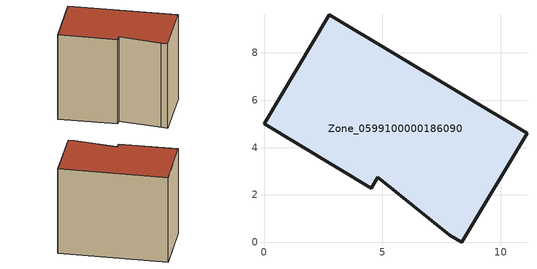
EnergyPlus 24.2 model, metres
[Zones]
Zone_0599100000186090
 floor ground (C_G): 7.84,0.3 4.8,2.75 4.53,2.29 0,5 2.75,9.61 11.1,4.61 8.34,0 z0
 wall outside (C_F): 0,5 4.53,2.29 4.8,2.75 7.84,0.3 8.34,0 11.1,4.61 2.75,9.61 0,5 z0:8.34
 roof outside (C_R): 4.8,2.75 7.84,0.3 8.34,0 11.1,4.61 2.75,9.61 0,5 4.53,2.29 z8.34
[BUILDING]
Pand.0599100000186090: North Axis=0; Terrain=City; Loads Convergence Tolerance Value=0.04; Temperature Convergence Tolerance Value=0.4; Solar Distribution=FullExterior; Maximum Number of Warmup Days=25; Minimum Number of Warmup Days=1
[Site:Location]
Rotterdam.The.Hague.AP_ZH_NLD Design_Conditions: Latitude=51.96; Longitude=4.45; Time Zone=1; Elevation=-4.5
[SITE:GROUNDTEMPERATURE:BUILDINGSURFACE]
18, 18, 18, 18, 18, 18, 18, 18, 18, 18, 18, 18
[MATERIAL] Thermal Absorptance=0.9; Solar Absorptance=0.7; Visible Absorptance=0.7
Name | Roughness | Thickness | Conductivity | Density | Specific Heat
G.TC.1975-1991 | MediumSmooth | 0.15 | 0.288461 | 540 | 1210
F.TC.1975-1991 | Rough | 0.3 | 0.230769 | 1920 | 840
R.TC.1975-1991 | MediumRough | 0.2 | 0.153846 | 1500 | 1000
[CONSTRUCTION]
C_G: G.TC.1975-1991
C_F: F.TC.1975-1991
C_R: R.TC.1975-1991
[ZONE]
Zone_0599100000186090: Type=1; Multiplier=1; Ceiling Height=Autocalculate; Volume=Autocalculate; Floor Area=autocalculate; Part of Total Floor Area=Yes
[ZONEINFILTRATION:DESIGNFLOWRATE]
Infil_Zone_0599100000186090: Zone or ZoneList or Space or SpaceList=Zone_0599100000186090; Schedule=AlwaysOn; Design Flow Rate Calculation Method=Flow/Area; Flow Rate per Floor Area=0.003; Constant Term Coefficient=1; Temperature Term Coefficient=0; Velocity Term Coefficient=0; Velocity Squared Term Coefficient=0
[HVACTEMPLATE:ZONE:IDEALLOADSAIRSYSTEM]
Zone_0599100000186090: Maximum Heating Supply Air Temperature=50; Minimum Cooling Supply Air Temperature=13; Maximum Heating Supply Air Humidity Ratio=0.0156; Minimum Cooling Supply Air Humidity Ratio=0.0077; Heating Limit=NoLimit; Cooling Limit=NoLimit; Dehumidification Control Type=ConstantSensibleHeatRatio; Cooling Sensible Heat Ratio=0.7; Dehumidification Setpoint=60; Humidification Control Type=None; Humidification Setpoint=30; Outdoor Air Method=None; Outdoor Air Flow Rate per Person=0.00944; Outdoor Air Flow Rate per Zone Floor Area=0; Outdoor Air Flow Rate per Zone=0; Demand Controlled Ventilation Type=None; Outdoor Air Economizer Type=NoEconomizer; Heat Recovery Type=None; Sensible Heat Recovery Effectiveness=0.7; Latent Heat Recovery Effectiveness=0.65
[ZONECONTROL:THERMOSTAT]
ThermostatControl_Zone_0599100000186090: Zone or ZoneList=Zone_0599100000186090; Control Type Schedule=DualSetpointControlType; Control 1=Thermostat_Zone_0599100000186090; Temperature Difference Between Cutout And Setpoint=0
[THERMOSTATSETPOINT:DUALSETPOINT]
Thermostat_Zone_0599100000186090: Heating Setpoint Temperature Schedule=HeatingSetpoint_Zone_0599100000186090; Cooling Setpoint Temperature Schedule=CoolingSetpoint_Zone_0599100000186090
[SCHEDULE:COMPACT]
HeatingSetpoint_Zone_0599100000186090: Through: 12/31, For: AllDays, Until: 24:00, 21
CoolingSetpoint_Zone_0599100000186090: Through: 12/31, For: AllDays, Until: 24:00, 24
DualSetpointControlType: Through: 12/31, For: AllDays, Until: 24:00, 4
AlwaysOn: Through: 12/31, For: AllDays, Until: 24:00, 1
